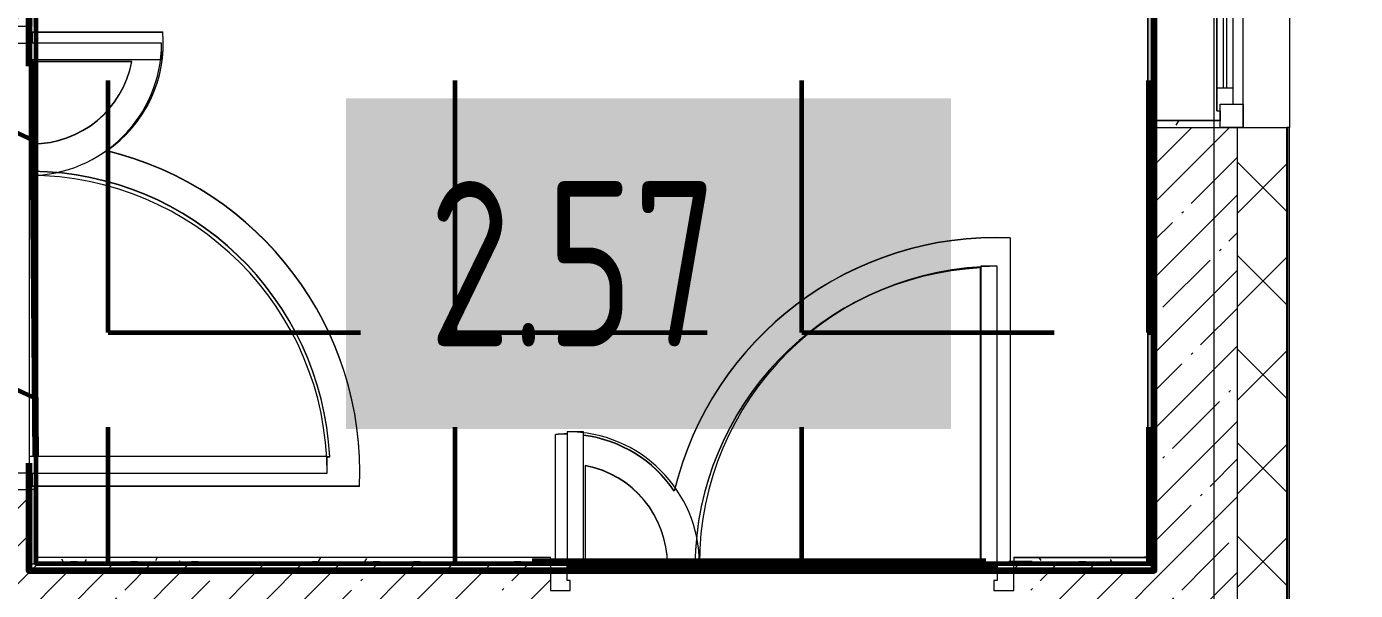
# Model space of a CAD drawing. Header units: millimetres. Extents: x -164500 to 426394, y -23753 to 102118.
# Drawn here: x 270194 to 274209, y 10519 to 12224 of the extents above; entities that cross this region are included whole.
import ezdxf
from ezdxf import colors
from ezdxf.entities.mleader import LeaderData, LeaderLine
from ezdxf.math import Vec2, Vec3

# ---------------------------------------------------------------- set-up
doc = ezdxf.new("R2010")
doc.units = ezdxf.units.MM
doc.linetypes.add('Осевая', pattern=[6350, 1270, -952.5, 3175, -952.5])
for name, color, linetype, lineweight in [('0) шлифовка', 5, 'Continuous', 60), ('284 стык. профилей', 1, 'Continuous', 120), ('374 ПК-4', 211, 'Continuous', 120), ('469 плитка КР10 лестницы', 130, 'Continuous', 60), ('9.1) Рулон', 30, 'Continuous', 30), ('A-FLOR', 7, 'Continuous', 9), ('A-GLAZ', 7, 'Continuous', 9), ('A-GLAZ-1', 7, 'Continuous', 5), ('A-WALL', 7, 'Continuous', 5), ('I-WALL', 7, 'Continuous', 5), ('Оси', 7, 'Continuous', 9), ('Оси-2', 7, 'Осевая', 9)]:
    doc.layers.add(name, color=color, linetype=linetype, lineweight=lineweight)
doc.layers.add('A-AREA-PATT-2', color=7, linetype='Continuous', lineweight=5, true_color=0xcde0ef, transparency=1)
for name, color, linetype, lineweight, true_color in [('A-DOOR-1', 7, 'Continuous', 5, 0xc0c0c0), ('A-DOOR-FRAM-1', 7, 'Continuous', 5, 0xc0c0c0), ('A-WALL-1', 9, 'Continuous', 5, 0x808080), ('A-WALL-FNSH-1', 9, 'Continuous', 5, 0x808080)]:
    doc.layers.add(name, color=color, linetype=linetype, lineweight=lineweight, true_color=true_color)
doc.styles.add('СПДС', font='ГОСТ тип А.ttf', dxfattribs={"width": 0.9})
pattern_1 = [(45, (148772.12, -0.94), (-114.04925, 114.04925), []), (45, (148886.17, -0.94), (-114.04925, 114.04925), [201.612, -40.322, 6.706, -33.617])]
pattern_2 = [(0, (148772.123, -0.94), (243.84, 60.96), [20.117, -162.763, 20.117, -162.763, -975.36]), (0, (148772.123, -0.94), (243.84, 60.96), [-365.76, 20.117, -345.643, 20.117, -162.763, -426.72]), (0, (148772.123, -0.94), (243.84, 60.96), [-914.4, 20.117, -101.803, 20.117, -284.683]), (120, (148863.563, 29.54), (-174.71291, 180.691634), [20.117, -162.763, 20.117, -162.763, -975.36]), (120, (148863.563, 29.54), (-174.71291, 180.691634), [-365.76, 20.117, -345.643, 20.117, -162.763, -426.72]), (120, (148863.563, 29.54), (-174.71291, 180.691634), [-914.4, 20.117, -101.803, 20.117, -284.683]), (240, (148894.043, 151.46), (-69.12709, -241.651634), [20.117, -162.763, 20.117, -162.763, -975.36]), (240, (148894.043, 151.46), (-69.12709, -241.651634), [-365.76, 20.117, -345.643, 20.117, -162.763, -426.72]), (240, (148894.043, 151.46), (-69.12709, -241.651634), [-914.4, 20.117, -101.803, 20.117, -284.683])]

# ---------------------------------------------------------------- blocks, each defined once
blk = doc.blocks.new('120_Окно_СКБ_1Ст - 120_Окно_СКБ_1Ст 1200х2500_h_ с форточкой2-24160662-Объем проектирования 2 этажа')
at = {"layer": 'A-GLAZ'}
for p, q in [((-600, -127), (-600, -57)), ((-600, -57), (-530, -57)), ((-530, -57), (-530, -127)), ((530, -127), (530, -57)), ((530, -57), (600, -57)), ((600, -57), (600, -127)), ((530, -87), (-530, -87)), ((-530, -87), (-530, -127)), ((-480, -137), (-480, -87)), ((480, -137), (480, -87)), ((530, -127), (530, -87)), ((-530, -127), (-600, -127)), ((-530, -127), (-550, -127)), ((-550, -127), (-550, -137)), ((-550, -137), (550, -137)), ((550, -137), (-550, -137)), ((600, -127), (530, -127)), ((550, -127), (530, -127)), ((550, -137), (550, -127))]:
    blk.add_line(p, q, dxfattribs=at)
at = {"layer": 'A-GLAZ-1'}
for p, q in [((600, -57), (-600, -57)), ((-480, -107), (480, -107)), ((480, -117), (-480, -117)), ((-580, -127), (-550, -127)), ((550, -127), (580, -127))]:
    blk.add_line(p, q, dxfattribs=at)

msp = doc.modelspace()

# ---------------------------------------------------------------- hatches: boundary and pattern name
at = {"layer": '0) шлифовка', "true_color": 0x2776bb}
h = msp.add_hatch(dxfattribs=at)
h.set_pattern_fill('ANSI31', color=152, scale=222, angle=110)
h.set_pattern_definition([(155, (149298.1, 20823.34), (-297.8825, -638.811), [])])
h.paths.add_polyline_path([(269131.123, 13382.092), (247337.033, 13382.092), (247337.033, 11340), (249581.123, 11340), (249581.123, 10644.781), (270211.701, 10644.781), (270211.701, 12429), (269131.123, 12429)])
at = {"layer": '469 плитка КР10 лестницы'}
h = msp.add_hatch(dxfattribs=at)
h.set_pattern_fill('ANGLE', color=256, scale=150)
h.set_pattern_definition([(0, (354260.5, 27014.1), (0, 1047.75), [762, -285.75]), (90, (354260.5, 27014.1), (-1047.75, 6e-14), [762, -285.75])])
h.paths.add_polyline_path([(273602.123, 10599.059), (270223.123, 10599.059), (270223.123, 13449.059), (273602.123, 13449.059)])
at = {"layer": 'A-AREA-PATT-2'}
h = msp.add_hatch(color=256, dxfattribs=at)
h.paths.add_polyline_path([(273592.123, 10619.559), (273592.123, 11344.298), (273592.123, 15209.532), (273582.123, 15209.532), (273582.19, 10619.559)])
h.paths.add_polyline_path([(272052.123, 13449.059), (272052.123, 17349.059), (271752.123, 17349.059), (271752.123, 13449.059)])
at = {"layer": 'A-WALL'}
h = msp.add_hatch(dxfattribs=at)
h.set_pattern_fill('FP_24', color=256, style=0, pattern_type=2)
h.set_pattern_definition([(45, (148772.12, -0.94), (-141.42136, 141.42136), []), (135, (148772.12, -0.94), (-141.42136, -141.42136), [])])
h.paths.add_polyline_path([(273875.396, -250.941), (274002.123, -250.941), (274002.123, 7699.103), (273852.123, 7699.103), (273852.123, -250.941)])
h.paths.add_polyline_path([(273852.123, 9999.103), (274002.123, 9999.103), (274002.123, 11919.059), (273852.123, 11919.059), (273852.123, 10336.162)])
h.paths.add_polyline_path([(274002.123, 13119.059), (274002.123, 21399.059), (273852.123, 21399.059), (273852.123, 13119.059)])
at = {"layer": 'I-WALL'}
h = msp.add_hatch(dxfattribs=at)
h.set_pattern_fill('FP_1', color=256, style=0, pattern_type=2)
h.set_pattern_definition(pattern_1)
h.paths.add_polyline_path([(273652.123, 10599.059), (273852.123, 10599.059), (273852.123, 11919.059), (273602.123, 11919.059), (273602.123, 10599.059), (273610.95, 10599.059)])
h.paths.add_polyline_path([(273852.123, 13119.059), (273852.123, 21399.059), (273602.123, 21399.059), (273602.123, 13119.059), (273652.123, 13119.059)])
h = msp.add_hatch(dxfattribs=at)
h.set_pattern_fill('FP_191', color=256, style=0, pattern_type=2)
h.set_pattern_definition(pattern_2)
h.paths.add_polyline_path([(270207.543, 10599.059), (270222.123, 10599.059), (270222.123, 10824.059), (270210.123, 10824.059), (270210.123, 10769.059), (270202.123, 10769.059), (270202.123, 10599.059)])
h.paths.add_polyline_path([(270222.123, 12224.059), (270222.123, 18828.059), (270202.123, 18829.059), (270202.379, 12279.059), (270210.123, 12279.059), (270210.123, 12224.059)])
h = msp.add_hatch(dxfattribs=at)
h.set_pattern_fill('FP_191', color=256, style=0, pattern_type=2)
h.set_pattern_definition(pattern_2)
h.paths.add_polyline_path([(273582.123, 10619.059), (273602.123, 10619.559), (273602.123, 18829.059), (273582.123, 18829.059), (273582.123, 10619.559)])
h = msp.add_hatch(dxfattribs=at)
h.set_pattern_fill('FP_1', color=256, style=0, pattern_type=2)
h.set_pattern_definition(pattern_1)
h.paths.add_polyline_path([(269982.123, 10599.059), (270202.123, 10599.059), (270202.123, 10824.059), (269982.123, 10824.059), (269982.123, 10769.059)])
h.paths.add_polyline_path([(270085.873, 12224.059), (270202.123, 12224.059), (270202.123, 13399.059), (269982.123, 13399.059), (269982.123, 12224.059)])
h.paths.add_polyline_path([(270182.123, 13899.059), (270202.123, 13899.059), (270202.123, 18599.058), (269982.123, 18599.059), (269982.123, 13899.059), (270143.851, 13899.059)])
h = msp.add_hatch(dxfattribs=at)
h.set_pattern_fill('FP_191', color=256, style=0, pattern_type=2)
h.set_pattern_definition(pattern_2)
h.paths.add_polyline_path([(273790.123, 11919.059), (273800.123, 11919.059), (273800.123, 11939.059), (273602.123, 11939.059), (273602.123, 11919.059), (273652.123, 11919.059)])
h = msp.add_hatch(dxfattribs=at)
h.set_pattern_fill('FP_191', color=256, style=0, pattern_type=2)
h.set_pattern_definition(pattern_2)
h.paths.add_polyline_path([(273574.728, 10599.059), (273602.123, 10599.059), (273581.123, 10619.059), (273177.123, 10619.059), (273177.123, 10607.059), (273232.123, 10607.059), (273232.123, 10599.059), (273555.884, 10599.059)])
h.paths.add_polyline_path([(273602.123, 10599.059), (273602.123, 10619.059), (273582.123, 10619.059)])
h.paths.add_polyline_path([(270862.304, 10599.059), (271722.123, 10599.774), (271722.123, 10607.059), (271777.123, 10607.059), (271777.123, 10619.059), (270223.123, 10619.059), (270222.123, 10599.059), (270303.58, 10599.059)])
h = msp.add_hatch(dxfattribs=at)
h.set_pattern_fill('FP_1', color=256, style=0, pattern_type=2)
h.set_pattern_definition(pattern_1)
h.paths.add_polyline_path([(273852.123, 10379.059), (273852.123, 10599.059), (273177.123, 10599.059), (273177.123, 10379.059), (273827.123, 10379.059)])
h.paths.add_polyline_path([(269982.123, 10379.059), (271777.123, 10379.059), (271777.123, 10599.059), (269982.123, 10599.059), (269982.123, 10393.317)])

# ---------------------------------------------------------------- linework, layer by layer
at = {"layer": '284 стык. профилей'}
for points in [[(270222.123, 10924.059), (270212.415, 12117.392)], [(271722.123, 10607.059), (273092.003, 10607.059)]]:
    msp.add_lwpolyline(points, dxfattribs=at)
at = {"layer": '374 ПК-4'}
msp.add_lwpolyline([(270201.123, 10904.059), (270201.123, 10579.059), (273601.123, 10579.059), (273601.123, 18829.059), (270201.123, 18829.059), (270201.123, 12104.059)], dxfattribs=at)
at = {"layer": '469 плитка КР10 лестницы'}
msp.add_lwpolyline([(273602.123, 10599.059), (270223.123, 10599.059), (270223.123, 13449.059), (273602.123, 13449.059)], close=True, dxfattribs=at)
at = {"layer": 'A-DOOR-1'}
for p, q in [((270602.123, 12174.059), (270202.123, 12174.059)), ((270202.123, 12174.059), (270202.123, 12124.059)), ((270602.123, 12124.059), (270602.123, 12174.059)), ((270202.123, 12124.059), (270602.123, 12124.059)), ((273127.123, 11499.059), (273077.123, 11499.059)), ((273077.123, 11499.059), (273077.123, 10599.059)), ((273127.123, 10599.059), (273127.123, 11499.059)), ((271827.123, 10999.059), (271827.123, 10599.059)), ((271877.123, 10999.059), (271827.123, 10999.059)), ((271877.123, 10599.059), (271877.123, 10999.059)), ((271102.123, 10924.059), (270202.123, 10924.059)), ((270202.123, 10924.059), (270202.123, 10874.059)), ((271102.123, 10874.059), (271102.123, 10924.059)), ((270202.123, 10874.059), (271102.123, 10874.059)), ((271827.123, 10599.059), (271877.123, 10599.059)), ((273077.123, 10599.059), (273127.123, 10599.059))]:
    msp.add_line(p, q, dxfattribs=at)
for centre, radius, start, end in [((270202.123, 12174.059), 400, 270, 0), ((270202.123, 10874.059), 900, 0, 90), ((273127.123, 10599.059), 900, 90, 180), ((271827.123, 10599.059), 400, 0, 90)]:
    msp.add_arc(centre, radius, start, end, dxfattribs=at)
at = {"layer": 'A-DOOR-FRAM-1'}
for p, q in [((270202.123, 12279.059), (270202.123, 12209.059)), ((270210.123, 12209.059), (270210.123, 12279.059)), ((270202.123, 12224.059), (270122.123, 12224.059)), ((270202.123, 12174.059), (270202.123, 12224.059)), ((270202.123, 12209.059), (270210.123, 12209.059)), ((270152.123, 12174.059), (270202.123, 12174.059)), ((270202.123, 10874.059), (270152.123, 10874.059)), ((270202.123, 10824.059), (270202.123, 10874.059)), ((270122.123, 10824.059), (270202.123, 10824.059)), ((270202.123, 10839.059), (270202.123, 10769.059)), ((270210.123, 10839.059), (270202.123, 10839.059)), ((270210.123, 10769.059), (270210.123, 10839.059)), ((270202.123, 10769.059), (270210.123, 10769.059)), ((271792.123, 10607.059), (271722.123, 10607.059)), ((271722.123, 10607.059), (271722.123, 10599.059)), ((271792.123, 10599.059), (271792.123, 10607.059)), ((273232.123, 10607.059), (273162.123, 10607.059)), ((273162.123, 10607.059), (273162.123, 10599.059)), ((273232.123, 10599.059), (273232.123, 10607.059)), ((271722.123, 10599.059), (271792.123, 10599.059)), ((271827.123, 10599.059), (271777.123, 10599.059)), ((271777.123, 10599.059), (271777.123, 10519.059)), ((271827.123, 10549.059), (271827.123, 10599.059)), ((273127.123, 10599.059), (273127.123, 10549.059)), ((273177.123, 10599.059), (273127.123, 10599.059)), ((273162.123, 10599.059), (273232.123, 10599.059)), ((273177.123, 10519.059), (273177.123, 10599.059)), ((271777.123, 10519.059), (271837.123, 10519.059)), ((271837.123, 10549.059), (271827.123, 10549.059)), ((271837.123, 10519.059), (271837.123, 10549.059)), ((273127.123, 10549.059), (273117.123, 10549.059)), ((273117.123, 10549.059), (273117.123, 10519.059)), ((273117.123, 10519.059), (273177.123, 10519.059))]:
    msp.add_line(p, q, dxfattribs=at)
at = {"layer": 'A-FLOR'}
for p, q in [((273581.123, 13450), (273581.123, 10620)), ((273581.123, 13449.059), (273581.123, 10619.059)), ((270212.415, 12175), (270212.415, 12208.333)), ((270212.415, 12208.333), (270605.987, 12208.333)), ((270212.415, 12174.059), (270212.415, 12207.392)), ((270212.415, 12207.392), (270605.987, 12207.392)), ((270202.123, 12175), (270202.123, 10875)), ((270202.123, 12174.059), (270202.123, 10874.059)), ((270212.415, 12118.333), (270212.415, 12125)), ((270212.415, 12117.392), (270212.415, 12124.059)), ((270512.147, 12118.333), (270212.415, 12118.333)), ((270512.147, 12117.392), (270212.415, 12117.392)), ((270212.415, 11786.71), (270212.415, 11869.776)), ((270212.415, 11785.768), (270212.415, 11868.835)), ((273165.973, 11585.467), (273165.973, 10608)), ((273165.973, 11584.526), (273165.973, 10607.059)), ((273075.973, 10597.372), (273075.973, 11495.134)), ((273075.973, 10596.431), (273075.973, 11494.192)), ((271791.884, 10608), (271791.884, 10990.944)), ((271791.884, 10607.059), (271791.884, 10990.003)), ((271102.123, 10924.244), (271110.176, 10924.244)), ((271102.123, 10923.303), (271110.176, 10923.303)), ((271881.884, 10897.104), (271881.884, 10597.372)), ((271881.884, 10896.163), (271881.884, 10596.431)), ((270212.415, 10834.244), (270212.415, 10875)), ((270212.415, 10833.303), (270212.415, 10874.059)), ((271200.51, 10834.244), (270212.415, 10834.244)), ((271200.51, 10833.303), (270212.415, 10833.303)), ((271827.123, 10600), (273075.973, 10600)), ((273077.123, 10600), (273127.123, 10600)), ((271827.123, 10599.059), (273075.973, 10599.059)), ((271881.884, 10597.372), (271827.123, 10597.372)), ((271881.884, 10596.431), (271827.123, 10596.431)), ((273127.123, 10590), (271827.123, 10590)), ((273127.123, 10589.059), (271827.123, 10589.059)), ((272213.507, 10597.372), (272130.441, 10597.372)), ((272213.507, 10596.431), (272130.441, 10596.431)), ((273127.123, 10597.372), (273075.973, 10597.372)), ((273127.123, 10596.431), (273075.973, 10596.431)), ((273077.123, 10599.059), (273127.123, 10599.059))]:
    msp.add_line(p, q, dxfattribs=at)
for centre, radius, start, end in [((270212.415, 12174.776), 395, 304.422308, 4.87345), ((270212.415, 12174.776), 395, 304.422308, 4.87345), ((270212.415, 12173.835), 395, 304.422308, 4.87345), ((270212.415, 12173.835), 395, 304.422308, 4.87345), ((270212.415, 12174.776), 305, 270, 349.335487), ((270212.415, 12174.776), 305, 270, 349.335487), ((270212.415, 12173.835), 305, 270, 349.335487), ((270212.415, 12173.835), 305, 270, 349.335487), ((270201.415, 10876.776), 1000, 357.562359, 76.450294), ((270201.415, 10876.776), 1000, 357.562359, 76.450294), ((270201.415, 10875.835), 1000, 357.562359, 76.450294), ((270201.415, 10875.835), 1000, 357.562359, 76.450294), ((270201.415, 10876.776), 910, 2.990055, 89.307397), ((270201.415, 10876.776), 910, 2.990055, 89.307397), ((270201.415, 10875.835), 910, 2.990055, 89.307397), ((270201.415, 10875.835), 910, 2.990055, 89.307397), ((273123.441, 10586.372), 1000, 87.562359, 166.450294), ((273123.441, 10586.372), 1000, 87.562359, 166.450294), ((273123.441, 10585.431), 1000, 87.562359, 166.450294), ((273123.441, 10585.431), 1000, 87.562359, 166.450294), ((273123.441, 10586.372), 910, 92.990055, 179.307397), ((273123.441, 10586.372), 910, 92.990055, 179.307397), ((273123.441, 10585.431), 910, 92.990055, 179.307397), ((273123.441, 10585.431), 910, 92.990055, 179.307397), ((271825.441, 10597.372), 395, 89.755209, 94.87345), ((271825.441, 10597.372), 395, 89.755209, 94.87345), ((271825.441, 10596.431), 395, 89.755209, 94.87345), ((271825.441, 10596.431), 395, 89.755209, 94.87345), ((271825.441, 10597.372), 395, 34.422308, 82.455901), ((271825.441, 10597.372), 395, 34.422308, 82.455901), ((271825.441, 10596.431), 395, 34.422308, 82.455901), ((271825.441, 10596.431), 395, 34.422308, 82.455901), ((271825.441, 10597.372), 305, 360, 79.335487), ((271825.441, 10597.372), 305, 360, 79.335487), ((271825.441, 10596.431), 305, 360, 79.335487), ((271825.441, 10596.431), 305, 360, 79.335487)]:
    msp.add_arc(centre, radius, start, end, dxfattribs=at)
at = {"layer": 'A-WALL'}
for p, q in [((274010.123, 13119.059), (274010.123, 11919.059)), ((273852.123, 11919.059), (273852.123, 9999.103)), ((274002.123, 9999.103), (274002.123, 11919.059)), ((274005.123, 9999.103), (274005.123, 11919.059)), ((270222.123, 10619.059), (270222.123, 10824.059)), ((270202.123, 10599.059), (270202.123, 10769.059)), ((270223.123, 10620.059), (270223.123, 10619.059)), ((271777.123, 10619.059), (270223.123, 10619.059)), ((273274.668, 10619.059), (273582.123, 10619.059)), ((270202.123, 10599.059), (271722.123, 10599.059)), ((273602.123, 10599.059), (273232.123, 10599.059))]:
    msp.add_line(p, q, dxfattribs=at)
at = {"layer": 'A-WALL-1'}
for p, q in [((273582.123, 18829.059), (273582.123, 10619.059)), ((273602.123, 10599.059), (273602.123, 13119.059)), ((273800.123, 11939.059), (273602.123, 11939.059)), ((273602.123, 11939.059), (273602.123, 11919.059)), ((273800.123, 11919.059), (273800.123, 11939.059)), ((273602.123, 11919.059), (274002.123, 11919.059)), ((270222.123, 10824.059), (270210.123, 10824.059)), ((271777.123, 10607.059), (271777.123, 10619.059)), ((273177.123, 10619.059), (273177.123, 10607.059))]:
    msp.add_line(p, q, dxfattribs=at)
at = {"layer": 'A-WALL-FNSH-1'}
for p, q in [((273800.123, 11940.059), (273602.123, 11940.059)), ((273602.123, 11940.059), (273602.123, 11939.059)), ((273800.123, 11939.059), (273800.123, 11940.059)), ((274010.123, 11919.059), (274002.123, 11919.059)), ((274010.123, 9999.103), (274010.123, 11919.059)), ((270223.123, 10824.059), (270222.123, 10824.059)), ((271777.123, 10619.059), (271777.123, 10620.059)), ((273177.123, 10620.059), (273177.123, 10619.059)), ((273177.123, 10619.059), (273274.668, 10619.059)), ((273581.123, 10620.059), (273571.623, 10620.059))]:
    msp.add_line(p, q, dxfattribs=at)
at = {"layer": 'I-WALL'}
for p, q in [((270223.123, 14047.458), (270223.123, 12174.059)), ((270222.123, 12174.059), (270222.123, 12224.059)), ((270222.123, 10924.059), (270222.123, 12124.059)), ((270223.123, 12124.059), (270223.123, 10924.059)), ((270222.123, 10834.276), (270222.123, 10874.059)), ((270223.123, 10874.059), (270223.123, 10834.376)), ((270222.123, 10824.059), (270222.123, 10833.303)), ((270223.123, 10833.303), (270223.123, 10620.059)), ((270222.123, 10620.059), (271777.123, 10620.059)), ((270222.123, 10619.059), (270223.123, 10619.059)), ((273177.123, 10620.059), (273571.623, 10620.059)), ((273571.623, 10619.059), (273571.623, 10620.059)), ((273581.123, 10620.059), (273581.623, 10620.059)), ((273581.623, 10620.059), (273581.623, 10619.059))]:
    msp.add_line(p, q, dxfattribs=at)
at = {"layer": 'Оси'}
msp.add_lwpolyline([(273782.123, -1907.2), (273782.123, 3092.8), (273782.123, 16914.156), (273782.123, 21914.156)], dxfattribs=at)
at = {"layer": 'Оси-2'}
msp.add_line((273782.123, 3093.741), (273782.123, 16915.097), dxfattribs=at)

# ---------------------------------------------------------------- block references
at = {"layer": 'A-GLAZ', "color": 3, "rotation": 269.9999999999999}
msp.add_blockref('120_Окно_СКБ_1Ст - 120_Окно_СКБ_1Ст 1200х2500_h_ с форточкой2-24160662-Объем проектирования 2 этажа', (273927.123, 12519.059), dxfattribs=at)

# ---------------------------------------------------------------- texts
at = {"insert": (271409.826, 11756.893), "char_height": 500, "width": 1327.5945, "attachment_point": 1, "style": 'СПДС', "bg_fill": 1, "box_fill_scale": 1.5, "bg_fill_color": 7, "bg_fill_true_color": 16777215, "bg_fill_transparency": 0}
msp.add_mtext('2.57', dxfattribs=at)

# ---------------------------------------------------------------- leaders
at = {"layer": '9.1) Рулон', "color": 250, "lineweight": 30}
ml = msp.add_multileader_mtext('Standard', dxfattribs=at)
ml.set_content('Линолеум, ширина рулона 2 м, \\PДлина рулона 20,5 м = одна полоса 20,22 м + обрезок 0,28 м.\\PК закупке 2 рулонов (82,0 м2)   ', color=250, style='СПДС')
ml.set_leader_properties()
ml.build(insert=Vec2(0, 0))
ml.multileader.update_dxf_attribs({"arrow_head_size": 400})
ctx = ml.context
ctx.base_point, ctx.char_height, ctx.arrow_head_size, ctx.plane_origin = Vec3(260188.04, 25965.989), 700, 400, Vec3(274914.882, 24460.923)
notes = []
notes.append((ctx, [(1, (1, 1, 0), (260180.04, 25965.989), (1, 0), 8, [(0, [(260040.424, 20211.09)], 0, [])])]))
ctx.mtext.insert, ctx.mtext.flow_direction = Vec3(260190.04, 26420.989), 5
for ctx, leaders in notes:
    for number, flags, end, landing, length, lines in leaders:
        leader = LeaderData()
        leader.index, (leader.has_last_leader_line, leader.has_dogleg_vector, leader.attachment_direction) = number, flags
        leader.last_leader_point, leader.dogleg_vector, leader.dogleg_length = Vec3(end), Vec3(landing), length
        for number, points, colour, breaks in lines:
            line = LeaderLine()
            line.index, line.vertices, line.color, line.breaks = number, Vec3.list(points), colors.encode_raw_color(colour), breaks
            leader.lines.append(line)
        ctx.leaders.append(leader)

doc.saveas('drawing.dxf')
